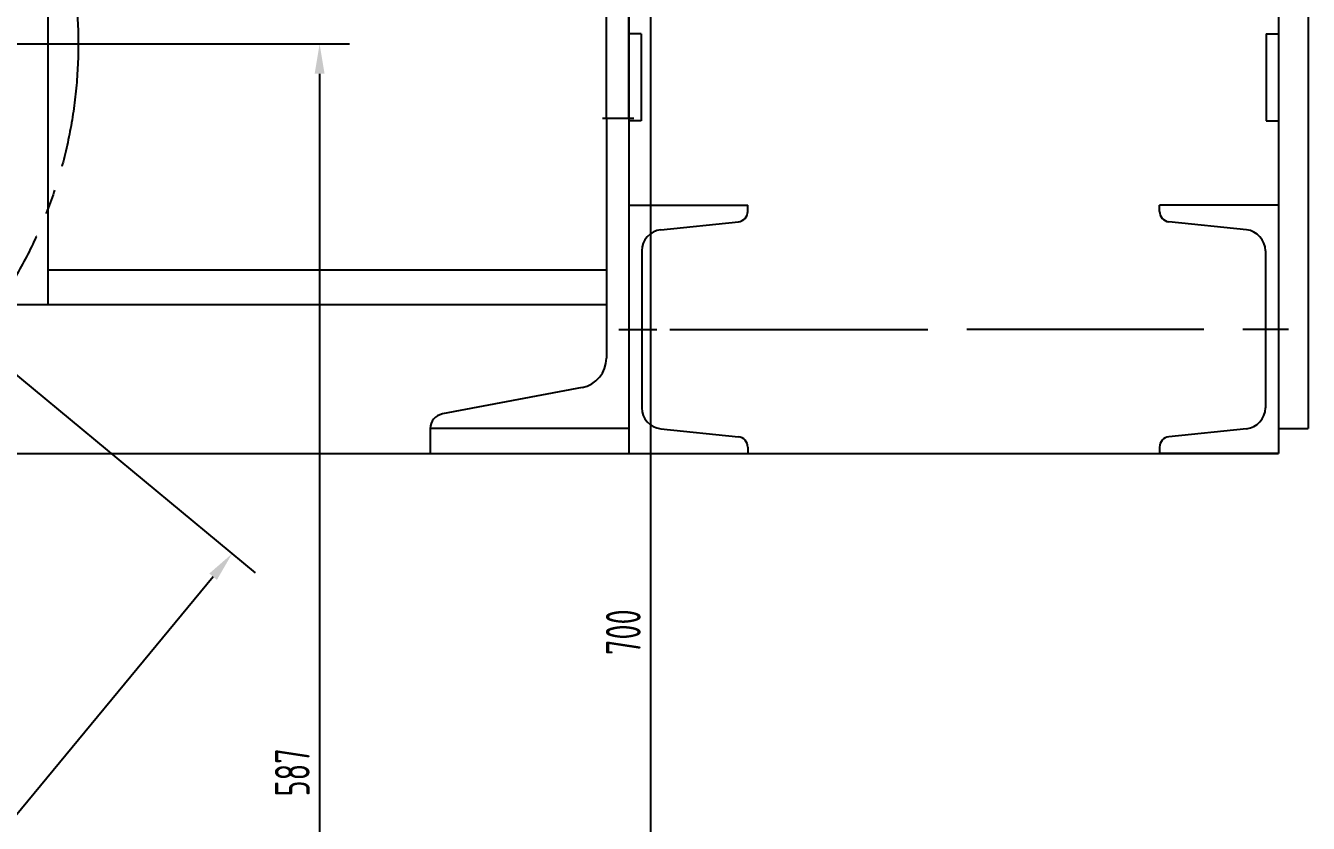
# Model space of a CAD drawing. Header units: millimetres. Extents: x 0 to 10092, y -1 to 7128.
# Drawn here: x 4963 to 6514, y 1705 to 2669 of the extents above; entities that cross this region are included whole.
import ezdxf

# ---------------------------------------------------------------- set-up
doc = ezdxf.new("R2010")
doc.units = ezdxf.units.MM
doc.header["$LTSCALE"] = 120
doc.linetypes.add('G', pattern=[2, 1.25, -0.25, 0.25, -0.25])
doc.linetypes.add('K', pattern=[2.5, 1.25, -0.25, 0.25, -0.25, 0.25, -0.25])
for name, color, linetype in [('01', 7, 'Continuous'), ('05', 4, 'G'), ('07', 6, 'K'), ('08', 1, 'Continuous')]:
    doc.layers.add(name, color=color, linetype=linetype)
doc.styles.get("Standard").update_dxf_attribs({"font": 'isocp', "width": 0.707, "bigfont": 'intecad.shx'})

msp = doc.modelspace()

# ---------------------------------------------------------------- linework, layer by layer
at = {"layer": '01', "color": 7, "linetype": 'Continuous'}
for p, q in [((4990.3, 2331.7), (4990.3, 2931.7)), ((5692.3, 2931.7), (5692.3, 2151.7)), ((5692.3, 2556.7), (5692.3, 2931.7)), ((5665.3, 2556.7), (5665.3, 2846.7)), ((6478.3, 2850.7), (6478.3, 2181.7)), ((6514.3, 2850.7), (6514.3, 2181.7)), ((5707.3, 2658.7), (5692.3, 2658.7)), ((5707.3, 2658.7), (5707.3, 2553.7)), ((6463.3, 2658.7), (6463.3, 2553.7)), ((5698.6, 2556.7), (5660.5, 2556.7)), ((5665.3, 2556.7), (5665.3, 2266.8)), ((5692.3, 2556.7), (5692.3, 2181.7)), ((5707.3, 2553.7), (5692.3, 2553.7)), ((6463.3, 2553.7), (6478.3, 2553.7)), ((5692.3, 2451.7), (5692.3, 2151.7)), ((5692.3, 2451.7), (5836.3, 2451.7)), ((5692.3, 2451.7), (5836.3, 2451.7)), ((5836.3, 2444.3), (5836.3, 2451.7)), ((6478.3, 2451.7), (6334.3, 2451.7)), ((6478.3, 2451.7), (6334.3, 2451.7)), ((6334.3, 2444.3), (6334.3, 2451.7)), ((6478.3, 2451.7), (6478.3, 2151.7)), ((5731.1, 2421.9), (5825, 2431.8)), ((6439.6, 2421.9), (6345.6, 2431.8)), ((5708.2, 2396.6), (5708.2, 2206.9)), ((6462.4, 2396.6), (6462.4, 2206.9)), ((4990.3, 2373.7), (5665.3, 2373.7)), ((1505.7, 2331.7), (5665.3, 2331.7)), ((5680.4, 2301.7), (5726.4, 2301.7)), ((5741.9, 2301.7), (5795.9, 2301.7)), ((5782.7, 2301.7), (6054.3, 2301.7)), ((5783.9, 2301.7), (5837.9, 2301.7)), ((6373, 2301.7), (6101.4, 2301.7)), ((6373, 2301.7), (6101.4, 2301.7)), ((6388, 2301.7), (6116.4, 2301.7)), ((6481, 2301.7), (6435, 2301.7)), ((6490.2, 2301.7), (6444.3, 2301.7)), ((5636, 2231.4), (5467, 2199.4)), ((5692.3, 2181.7), (5452.3, 2181.7)), ((5452.3, 2181.7), (5452.3, 2151.7)), ((5731.1, 2181.6), (5825, 2171.7)), ((6439.6, 2181.6), (6345.6, 2171.7)), ((6478.3, 2181.7), (6514.3, 2181.7)), ((5836.3, 2159.2), (5836.3, 2151.7)), ((6334.3, 2159.2), (6334.3, 2151.7)), ((3661.2, 2151.7), (6478.3, 2151.7)), ((5692.3, 2151.7), (5836.3, 2151.7)), ((5692.3, 2151.7), (6478.3, 2151.7)), ((6478.3, 2151.7), (6334.3, 2151.7))]:
    msp.add_line(p, q, dxfattribs=at)
for centre, radius, start, end in [((5823.7, 2444.3), 12.6, 275.9762, 0), ((6346.9, 2444.3), 12.6, 180, 264.0238), ((5733.7, 2396.6), 25.5, 95.9762, 180), ((6436.9, 2396.6), 25.5, 0, 84.0238), ((5629.3, 2266.8), 36, 280.7056, 0), ((5733.7, 2206.9), 25.5, 180, 264.0238), ((6436.9, 2206.9), 25.5, 275.9762, 0), ((5470.3, 2181.7), 18, 100.7056, 180), ((5823.7, 2159.2), 12.6, 0, 84.0238), ((6346.9, 2159.2), 12.6, 95.9762, 180)]:
    msp.add_arc(centre, radius, start, end, dxfattribs=at)
at = {"layer": '05', "color": 7, "linetype": 'G'}
msp.add_circle((4468.3, 2646.7), 558.3, dxfattribs=at)
at = {"layer": '07', "color": 7, "linetype": 'K'}
msp.add_line((6463.3, 2658.7), (6478.3, 2658.7), dxfattribs=at)
at = {"layer": '08', "color": 7}
for p, q in [((5718.8, 2949.7), (5718.8, 921.7)), ((4468.3, 2646.7), (5240.4, 2007.5)), ((4828, 2646.7), (5354.5, 2646.7)), ((5318.5, 2610.7), (5318.5, 921.7)), ((3777.6, 297.2), (5189.7, 2002.8))]:
    msp.add_line(p, q, dxfattribs=at)
for points in [[(5312.5, 2610.7), (5324.5, 2610.7), (5318.5, 2646.7)], [(5185.1, 2006.6), (5194.3, 1998.9), (5212.6, 2030.5)]]:
    msp.add_solid(points, dxfattribs=at)

# ---------------------------------------------------------------- texts
at = {"layer": '08', "color": 7, "char_height": 42, "attachment_point": 5, "rotation": 90}
for s, insert in [('700', (5685.8, 1935.7)), ('587', (5285.5, 1766.2))]:
    msp.add_mtext(s, dxfattribs=dict(at, insert=insert))

doc.saveas('drawing.dxf')
